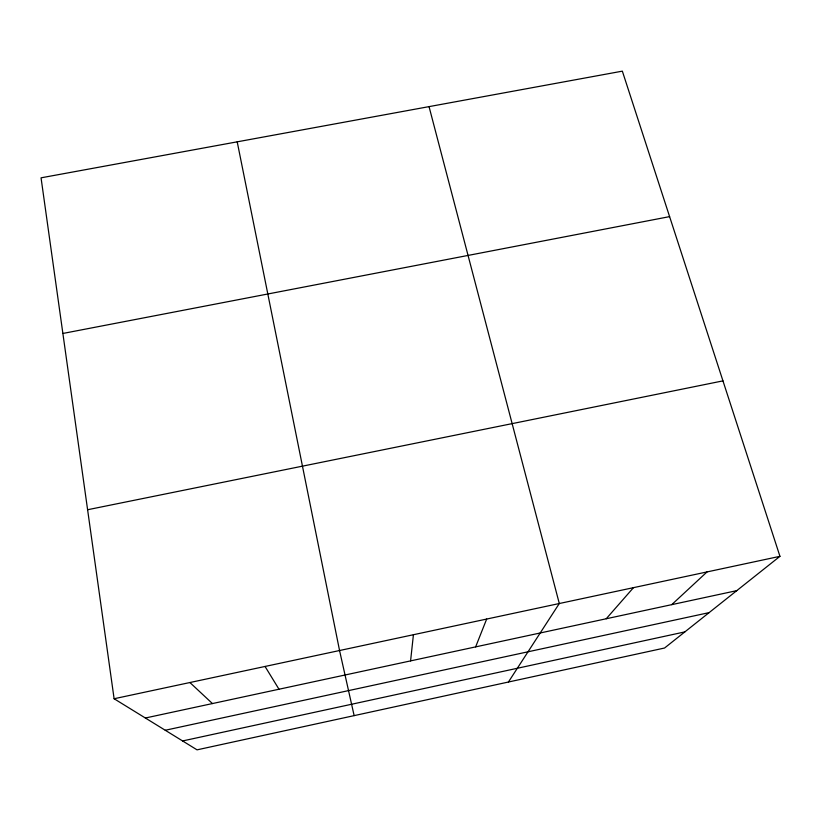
<?xml version="1.0" encoding="UTF-8"?>
<svg xmlns="http://www.w3.org/2000/svg" width="821" height="821" viewBox="0 0 821 821"><rect width="100%" height="100%" fill="white"/><g stroke="black" fill="none" stroke-linecap="round" stroke-linejoin="round"><path stroke-width="1.23" d="M410.582 660.895L413.425 634.725M475.636 646.886L486.668 619.055M508.435 682.015L559.296 603.517L429.044 106.627M606.226 618.757L633.484 587.651M671.742 604.646L707.035 571.919M779.95 556.33L664.569 648.015L197.04 749.85L114.109 698.743L41.05 177.829L622.349 71.15L779.95 556.33L114.109 698.743M165.257 730.259L709.098 612.63M182.601 740.953L684.837 631.903M145.379 718.006L736.755 590.648M87.601 509.738L722.952 380.872M62.878 333.459L669.608 216.621M189.908 682.528L212.444 703.566M265.05 666.457L278.986 689.23M354.138 715.625L339.555 650.519L237.207 141.838"/></g></svg>
